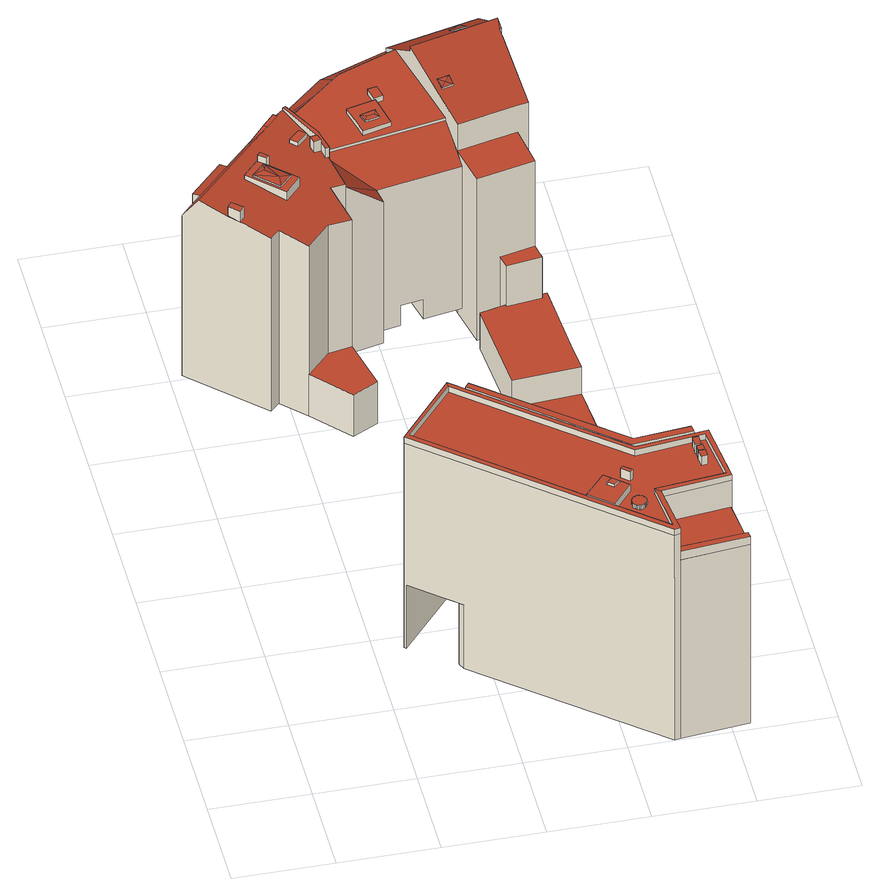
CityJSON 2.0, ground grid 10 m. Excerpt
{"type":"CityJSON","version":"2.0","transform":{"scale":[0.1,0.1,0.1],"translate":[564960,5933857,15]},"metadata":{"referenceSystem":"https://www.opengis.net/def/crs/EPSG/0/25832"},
"CityObjects":{
"building1":{"type":"Building","attributes":{"Grundfläche 2D":"192.305250","Grundhöhe NN":"18.100"},"children":["building1-1","building1-2","building1-3","building1-4","building1-5","building1-6"],"geometry":[{"type":"MultiSurface","lod":"3","boundaries":[[[0,1,2,3,4,5],[6,7,8,9]],[[10,11,12]],[[12,13,14,15,16,17,18,19,20,10]],[[21,22,20]],[[22,10,20]],[[23,12,11,19,18,24,25,26,27,28,29,30,31,32,33,34,35,36,37,38,39,40],[41,42,43,44,45,46]],[[21,19,11,22]],[[14,47,48,15]],[[20,19,21]],[[22,11,10]],[[49,50,51,52,53]],[[43,42,5,4]],[[0,5,42,41]],[[41,46,1,0]],[[45,44,3,2]],[[44,43,4,3]],[[49,53,54,55]],[[50,49,55,56]],[[51,50,56,57]],[[58,59,28,27,26,25,24,18,17,16,60,61]],[[62,29,28,59]],[[29,62,54,53,30]],[[30,53,52,31]],[[31,52,51,32]],[[32,51,57,63,33]],[[34,33,63,64]],[[35,34,64,65]],[[36,35,65,66]],[[67,38,37,36,66,68]],[[40,39,38,67,69]],[[23,40,69,70]],[[12,23,70,71]],[[13,12,71,72]],[[14,13,72,73]],[[47,14,73,74]],[[48,47,74,75]],[[15,48,75,76]],[[16,15,76,60]],[[70,69,67,68,66,65,64,63,57,56,55,54,62,59,58,61,60,76,75,74,73,72,71]]],"semantics":{"surfaces":[{"type":"RoofSurface"},{"type":"WallSurface"},{"type":"GroundSurface"}],"values":[0,0,0,0,0,0,0,0,0,0,0,1,1,1,1,1,1,1,1,1,1,1,1,1,1,1,1,1,1,1,1,1,1,1,1,1,1,1,2]}}]},
"building1-1":{"type":"BuildingInstallation","parents":["building1"],"geometry":[{"type":"MultiSurface","lod":"3","boundaries":[[[77,78,79,80]],[[81,82,80,79]],[[83,77,80,82,84]],[[78,77,83,85]],[[86,81,79,78,85]]],"semantics":{"surfaces":[{"type":"RoofSurface"},{"type":"WallSurface"}],"values":[0,1,1,1,1]}}]},
"building1-2":{"type":"BuildingInstallation","parents":["building1"],"geometry":[{"type":"MultiSurface","lod":"3","boundaries":[[[87,88,89]],[[89,88,90]],[[91,92,87]],[[87,92,88]],[[93,92,91]],[[90,92,93]],[[88,92,90]],[[87,89,6,9]],[[91,87,9,8]],[[93,91,8,7]],[[89,90,93,7,6]]],"semantics":{"surfaces":[{"type":"RoofSurface"},{"type":"WallSurface"}],"values":[0,0,0,0,0,0,0,1,1,1,1]}}]},
"building1-3":{"type":"BuildingInstallation","parents":["building1"],"geometry":[{"type":"MultiSurface","lod":"3","boundaries":[[[94,95,96,97]],[[97,96,24,25]],[[25,98,94,97]],[[95,94,98,99]],[[99,24,96,95]]],"semantics":{"surfaces":[{"type":"RoofSurface"},{"type":"WallSurface"}],"values":[0,1,1,1,1]}}]},
"building1-4":{"type":"BuildingInstallation","parents":["building1"],"geometry":[{"type":"MultiSurface","lod":"3","boundaries":[[[100,101,102,103]],[[103,102,104,105]],[[105,106,100,103]],[[101,100,106,107]],[[107,104,102,101]]],"semantics":{"surfaces":[{"type":"RoofSurface"},{"type":"WallSurface"}],"values":[0,1,1,1,1]}}]},
"building1-5":{"type":"BuildingInstallation","parents":["building1"],"geometry":[{"type":"MultiSurface","lod":"3","boundaries":[[[108,109,110,111,112,113,82,81,114,115,116]],[[117,118,119,113,112,111]],[[84,82,113,119]],[[114,81,86,120]],[[120,35,36,116,115,114]],[[37,38,109,108,116,36]],[[38,39,40,110,109]],[[40,117,111,110]]],"semantics":{"surfaces":[{"type":"RoofSurface"},{"type":"WallSurface"}],"values":[0,1,1,1,1,1,1,1]}}]},
"building1-6":{"type":"BuildingInstallation","parents":["building1"],"geometry":[{"type":"MultiSurface","lod":"3","boundaries":[[[121,122,123,124]],[[125,122,121,1,46]],[[125,126,123,122]],[[45,2,124,123,126]],[[2,1,121,124]]],"semantics":{"surfaces":[{"type":"RoofSurface"},{"type":"WallSurface"}],"values":[0,1,1,1,1]}}]},
"building2":{"type":"Building","attributes":{"Grundfläche 2D":"350.700129","Grundhöhe NN":"15.305"},"children":["building2-1","building2-2","building2-3","building2-4","building2-5","building2-6","building2-7","building2-8"],"geometry":[{"type":"MultiSurface","lod":"3","boundaries":[[[127,128,129,130,131,132,133,134,135,136,137]],[[138,139,140,131,130,141,142,143,144,136,135,145]],[[146,147,148,149,150,151,152]],[[153,154,155,156,157,158,159,160,161]],[[162,163,164,165,166,167]],[[168,169,170,171,172,173]],[[161,132,131,153]],[[161,160,133,132]],[[134,133,160,159]],[[159,158,135,134]],[[174,175,176,127,137,136]],[[176,177,128,127]],[[177,178,129,128]],[[178,179,130,129]],[[179,180,141,130]],[[180,181,142,141]],[[181,182,143,142]],[[182,183,174,136,144,143]],[[158,157,145,135]],[[157,156,138,145]],[[139,155,154,140]],[[131,140,154,153]],[[184,185,149,148]],[[185,186,150,149]],[[186,169,151,150]],[[152,151,169,168]],[[168,173,146,152]],[[173,187,184,148,147,146]],[[179,170,188,189,180]],[[189,190,191,192,193,194,181,180]],[[182,181,194,195,162,196]],[[182,196,162,167,166,174,183]],[[197,176,175,174,166,165,198]],[[177,176,197,199]],[[179,178,171,170]],[[171,178,177,199,200,172]],[[163,162,195,201]],[[165,164,163,201,198]],[[185,184,202,203]],[[204,205,206,207,208,186,185,203]],[[170,169,186,208,188]],[[184,187,173,172,200,209,210,202]],[[191,190,211,212]],[[213,193,192,214]],[[214,215,216,213]],[[215,217,218,216]],[[218,217,219,220]],[[207,206,212,211]],[[220,219,205,204]],[[208,207,211,190,189,188]],[[200,199,197,198,201,195,194,193,213,216,218,220,204,203,202,210,209]],[[191,212,206,205,219,217,215,214,192]]],"semantics":{"surfaces":[{"type":"RoofSurface"},{"type":"WallSurface"},{"type":"GroundSurface"},{"type":"OuterCeilingSurface"}],"values":[0,0,0,0,0,0,1,1,1,1,1,1,1,1,1,1,1,1,1,1,1,1,1,1,1,1,1,1,1,1,1,1,1,1,1,1,1,1,1,1,1,1,1,1,1,1,1,1,1,2,2,3]}}]},
"building2-1":{"type":"BuildingInstallation","parents":["building2"],"geometry":[{"type":"MultiSurface","lod":"3","boundaries":[[[221,222,223,224],[225,226,227,228]],[[139,138,222,221]],[[229,223,222,138,156]],[[229,230,224,223]],[[155,139,221,224,230]]],"semantics":{"surfaces":[{"type":"RoofSurface"},{"type":"WallSurface"}],"values":[0,1,1,1,1]}}]},
"building2-2":{"type":"BuildingInstallation","parents":["building2"],"geometry":[{"type":"MultiSurface","lod":"3","boundaries":[[[231,232,233,234]],[[235,236,234,233]],[[236,237,231,234]],[[232,231,237,238]],[[233,232,238,235]]],"semantics":{"surfaces":[{"type":"RoofSurface"},{"type":"WallSurface"}],"values":[0,1,1,1,1]}}]},
"building2-3":{"type":"BuildingInstallation","parents":["building2"],"geometry":[{"type":"MultiSurface","lod":"3","boundaries":[[[239,240,241,242]],[[242,241,243,244]],[[239,242,244,245]],[[240,239,245,246]],[[241,240,246,243]]],"semantics":{"surfaces":[{"type":"RoofSurface"},{"type":"WallSurface"}],"values":[0,1,1,1,1]}}]},
"building2-4":{"type":"BuildingInstallation","parents":["building2"],"geometry":[{"type":"MultiSurface","lod":"3","boundaries":[[[247,248,249,250]],[[250,249,251,252]],[[247,250,252,253]],[[248,247,253,254]],[[249,248,254,251]]],"semantics":{"surfaces":[{"type":"RoofSurface"},{"type":"WallSurface"}],"values":[0,1,1,1,1]}}]},
"building2-5":{"type":"BuildingInstallation","parents":["building2"],"geometry":[{"type":"MultiSurface","lod":"3","boundaries":[[[255,256,257,258,259,260,261,262,263,264,265,266,267,268,269,270,271,272,273,274,275,276,277,278,279,280,281,282,283,284,285,286,287,288,289]],[[290,291,261,260]],[[291,292,262,261]],[[292,293,263,262]],[[294,290,260,259]],[[293,295,264,263]],[[295,296,265,264]],[[296,297,266,265]],[[297,298,267,266]],[[298,299,268,267]],[[299,300,269,268]],[[300,301,270,269]],[[301,302,271,270]],[[272,271,302,303]],[[303,304,273,272]],[[304,305,274,273]],[[305,306,275,274]],[[306,307,276,275]],[[307,308,277,276]],[[308,309,278,277]],[[309,310,279,278]],[[310,311,280,279]],[[311,312,281,280]],[[312,313,282,281]],[[313,314,283,282]],[[314,315,284,283]],[[315,316,285,284]],[[316,317,286,285]],[[317,318,287,286]],[[318,319,288,287]],[[319,320,289,288]],[[255,289,320,321]],[[321,322,256,255]],[[322,323,257,256]],[[323,324,258,257]],[[324,294,259,258]]],"semantics":{"surfaces":[{"type":"RoofSurface"},{"type":"WallSurface"}],"values":[0,1,1,1,1,1,1,1,1,1,1,1,1,1,1,1,1,1,1,1,1,1,1,1,1,1,1,1,1,1,1,1,1,1,1,1]}}]},
"building2-6":{"type":"BuildingInstallation","parents":["building2"],"geometry":[{"type":"MultiSurface","lod":"3","boundaries":[[[325,326,327,328]],[[328,327,226,225]],[[325,328,225,228]],[[326,325,228,227]],[[327,326,227,226]]],"semantics":{"surfaces":[{"type":"RoofSurface"},{"type":"WallSurface"}],"values":[0,1,1,1,1]}}]},
"building2-7":{"type":"BuildingInstallation","parents":["building2"],"geometry":[{"type":"MultiSurface","lod":"3","boundaries":[[[329,330,331,196]],[[164,167,331,330]],[[167,162,196,331]],[[162,163,329,196]],[[164,330,329,163]]],"semantics":{"surfaces":[{"type":"RoofSurface"},{"type":"WallSurface"}],"values":[0,1,1,1,1]}}]},
"building2-8":{"type":"BuildingInstallation","parents":["building2"],"geometry":[{"type":"MultiSurface","lod":"3","boundaries":[[[332,333,334,335]],[[336,337,335,334]],[[332,335,337,338]],[[333,332,338,339]],[[339,336,334,333]]],"semantics":{"surfaces":[{"type":"RoofSurface"},{"type":"WallSurface"}],"values":[0,1,1,1,1]}}]},
"building3":{"type":"Building","attributes":{"Grundfläche 2D":"167.585854","Grundhöhe NN":"18.178"},"children":["building3-1","building3-2"],"geometry":[{"type":"MultiSurface","lod":"3","boundaries":[[[340,341,342,343,344,345],[346,347,348,349,350,351,352]],[[353,354,355,356]],[[356,355,357]],[[358,359,354]],[[354,359,355]],[[360,361,362,363,357,355]],[[364,365,366,367,368,369,370,371,372],[373,374,375,376,377,378,379,380,381]],[[382,383,384,385]],[[386,383,382]],[[387,384,383]],[[385,384,388,389,390]],[[355,365,364,360]],[[359,366,365,355]],[[371,370,385,390]],[[379,378,342,341]],[[378,377,376,375,374,345,344,343,342]],[[374,373,340,345]],[[340,373,381,380,379,341]],[[358,354,353,356,391,392]],[[359,358,392,393]],[[366,359,393,394,367]],[[369,368,367,394,395]],[[396,382,385,370,369,395,397]],[[383,386,398,399]],[[386,382,396,398]],[[387,383,399,400]],[[384,387,400,401]],[[402,403,404,405,406,388,384,401]],[[388,406,407,408,409,410,411,363,362,361,360,364,372,371,390,389]],[[356,357,412,391]],[[413,414,415,416,412,357,363,411]],[[403,402,416,415]],[[414,413,405,404]],[[396,397,395,394,393,392,391,412,416,402,401,400,399,398]],[[409,408,407,406,405,413,411,410]],[[404,403,415,414]]],"semantics":{"surfaces":[{"type":"RoofSurface"},{"type":"WallSurface"},{"type":"GroundSurface"},{"type":"OuterCeilingSurface"}],"values":[0,0,0,0,0,0,0,0,0,0,0,1,1,1,1,1,1,1,1,1,1,1,1,1,1,1,1,1,1,1,1,1,1,2,2,3]}}]},
"building3-1":{"type":"BuildingInstallation","parents":["building3"],"geometry":[{"type":"MultiSurface","lod":"3","boundaries":[[[417,418,419,420]],[[420,419,421,422]],[[417,420,422,423]],[[418,417,423,424]],[[419,418,424,421]]],"semantics":{"surfaces":[{"type":"RoofSurface"},{"type":"WallSurface"}],"values":[0,1,1,1,1]}}]},
"building3-2":{"type":"BuildingInstallation","parents":["building3"],"geometry":[{"type":"MultiSurface","lod":"3","boundaries":[[[425,426,427,428]],[[429,428,427,430]],[[426,431,432,430,427]],[[433,429,430,432]],[[351,426,425,428,346,352]],[[431,426,351,350]],[[349,432,431,350]],[[433,432,349,348]],[[429,433,348,347]],[[428,429,347,346]]],"semantics":{"surfaces":[{"type":"RoofSurface"},{"type":"WallSurface"}],"values":[0,0,0,0,1,1,1,1,1,1]}}]},
"building4":{"type":"Building","attributes":{"Grundfläche 2D":"273.793330","Grundhöhe NN":"16.879"},"children":["building4-1","building4-2"],"geometry":[{"type":"Solid","lod":"3","boundaries":[[[[434,435,436,364,437]],[[438,439,440,441,442,443,444,445]],[[446,440,439]],[[447,448,449,450,451,452,453,454,455,456,457]],[[458,459,460,461]],[[462,463,464,465]],[[466,467,468,469,470,471]],[[460,448,447,461]],[[441,440,434,437]],[[452,451,472,473]],[[457,456,474,475]],[[461,447,457,475,476]],[[458,461,476,477]],[[459,458,477,478]],[[451,450,449,448,460,459,478,479,480,481,472]],[[436,435,482,483]],[[484,463,443,442,441,437,364,436,483,485]],[[486,445,444,443,463,462,487]],[[439,438,445,486,488]],[[446,439,488,489]],[[435,434,490,482]],[[434,440,446,489,490]],[[464,463,484,491]],[[467,465,464,491,492,468]],[[465,467,493,487,462]],[[455,469,468,492,474,456]],[[469,455,454,470]],[[473,493,467,466,471,470,454,453,452]],[[492,491,484,485,483,482,490,489,488,486,487,493,473,472,481,480,479,478,477,476,475,474]]]],"semantics":{"surfaces":[{"type":"RoofSurface"},{"type":"WallSurface"},{"type":"GroundSurface"}],"values":[[0,0,0,0,0,0,0,1,1,1,1,1,1,1,1,1,1,1,1,1,1,1,1,1,1,1,1,1,2]]}}]},
"building4-1":{"type":"BuildingInstallation","parents":["building4"],"geometry":[{"type":"MultiSurface","lod":"3","boundaries":[[[494,495,496,497]],[[497,496,498]],[[499,500,496,495]],[[501,498,496,500]],[[497,502,503,495,494]],[[503,504,505,500,499,495]],[[506,507,498,501,500,505]],[[507,502,497,498]]],"semantics":{"surfaces":[{"type":"RoofSurface"},{"type":"WallSurface"}],"values":[0,0,0,0,1,1,1,1]}}]},
"building4-2":{"type":"BuildingInstallation","parents":["building4"],"geometry":[{"type":"MultiSurface","lod":"3","boundaries":[[[508,509,510,511]],[[511,510,512,513]],[[508,511,513,514]],[[509,508,514,515]],[[510,509,515,512]]],"semantics":{"surfaces":[{"type":"RoofSurface"},{"type":"WallSurface"}],"values":[0,1,1,1,1]}}]}
},
"vertices":[
[116,570,256],[90,595,256],[83,601,256],[83,602,256],[67,585,256],[100,553,256],[87,594,256],[109,573,256],[96,560,256],[74,581,256],[112,680,233],[115,662,254],[122,669,254],[114,685,230],[61,632,228],[27,596,229],[5,574,227],[7,572,231],[18,561,254],[103,649,254],[86,653,233],[100,652,254],[112,665,254],[125,671,253],[41,539,249],[50,530,248],[54,527,247],[74,507,243],[75,507,243],[84,516,243],[107,492,239],[131,517,239],[155,522,237],[144,565,242],[159,568,241],[151,605,245],[152,605,245],[148,621,247],[147,628,247],[143,635,248],[125,670,253],[116,570,245],[100,553,245],[67,585,251],[83,602,251],[83,601,251],[90,595,250],[55,637,227],[21,601,228],[141,455,82],[167,468,82],[155,522,82],[131,517,82],[107,492,82],[107,492,31],[141,455,31],[167,468,31],[155,522,31],[74,507,31],[75,507,31],[5,574,31],[7,572,31],[84,516,31],[144,565,31],[159,568,31],[151,605,31],[152,605,31],[147,628,31],[148,621,31],[125,670,31],[125,671,31],[122,669,31],[114,685,31],[61,632,31],[55,637,31],[21,601,31],[27,596,31],
[137,620,260],[139,612,260],[146,614,260],[144,621,260],[146,614,257],[144,621,257],[137,620,248],[144,621,247],[139,612,247],[146,614,246],
[74,581,258],[85,583,260],[87,594,258],[88,593,258],[96,560,258],[97,571,260],[109,573,258],
[55,535,261],[45,544,261],[41,539,261],[50,530,261],[55,535,248],[45,544,249],
[126,621,254],[137,632,254],[130,638,254],[119,627,254],[130,638,250],[119,627,250],[126,621,249],[137,632,249],
[148,621,257],[147,628,257],[125,670,257],[122,669,257],[123,668,257],[143,626,257],[148,604,257],[151,605,257],[152,605,257],[122,669,253],[123,668,253],[143,626,248],[148,604,245],
[90,595,264],[93,597,264],[86,604,264],[83,601,264],[93,597,250],[86,604,251],
[413,65,261],[406,132,261],[334,124,261],[184,251,261],[184,245,261],[333,119,261],[402,127,261],[409,69,261],[339,62,261],[344,57,261],[412,65,261],[298,47,261],[275,66,261],[134,186,261],[128,184,261],[344,1,261],[350,2,261],[349,9,261],[344,8,261],[401,172,227],[401,175,227],[400,179,227],[344,174,227],[212,284,227],[208,279,227],[341,166,227],[184,245,254],[134,186,254],[275,66,254],[298,47,254],[344,8,254],[339,62,254],[409,69,254],[402,127,254],[333,119,254],[350,2,222],[418,9,222],[417,15,222],[412,65,222],[344,57,222],[349,9,222],[341,166,221],[208,279,221],[184,251,221],[334,124,221],[405,132,221],[401,172,221],[344,57,254],[412,65,254],[413,65,254],[406,132,254],[334,124,254],[184,251,254],[128,184,254],[344,1,254],[350,2,254],[349,9,254],[400,179,221],[344,174,221],[212,284,221],[401,175,221],[184,251,3],[128,184,3],[130,182,3],[130,182,81],[176,143,81],[176,143,3],[344,1,3],[350,2,3],[350,2,232],[413,65,3],[412,65,3],[406,132,3],[405,132,3],[418,9,3],[400,179,3],[344,174,3],[247,256,3],[247,256,81],[215,282,81],[215,282,3],[212,284,3],[401,172,3],[401,175,3],[187,249,3],[187,249,81],[173,150,3],[173,150,81],[174,154,81],[174,154,3],[175,157,81],[175,157,3],[221,220,81],[221,220,3],
[275,66,262],[298,47,262],[318,71,262],[296,90,262],[297,76,262],[302,81,262],[308,76,262],[303,71,262],[318,71,254],[296,90,254],
[388,110,265],[394,110,265],[394,121,265],[388,120,265],[394,121,254],[388,120,254],[388,110,254],[394,110,254],
[321,85,265],[324,88,265],[316,95,265],[313,92,265],[316,95,254],[313,92,254],[321,85,254],[324,88,254],
[390,92,265],[396,93,265],[396,101,265],[389,101,265],[396,101,254],[389,101,254],[390,92,254],[396,93,254],
[328,54,259],[327,55,259],[327,56,259],[326,57,259],[324,57,259],[323,58,259],[322,58,259],[321,58,259],[319,57,259],[318,57,259],[317,56,259],[316,55,259],[316,54,259],[315,53,259],[315,52,259],[315,50,259],[315,49,259],[315,48,259],[316,47,259],[317,46,259],[318,45,259],[319,44,259],[320,44,259],[321,44,259],[322,43,259],[324,44,259],[325,44,259],[326,45,259],[327,46,259],[328,47,259],[328,48,259],[329,49,259],[329,50,259],[329,51,259],[329,53,259],[323,58,254],[322,58,254],[321,58,254],[319,57,254],[324,57,254],[318,57,254],[317,56,254],[316,55,254],[316,54,254],[315,53,254],[315,52,254],[315,50,254],[315,49,254],[315,48,254],[316,47,254],[317,46,254],[318,45,254],[319,44,254],[320,44,254],[321,44,254],[322,43,254],[324,44,254],[325,44,254],[326,45,254],[327,46,254],[328,47,254],[328,48,254],[329,49,254],[329,50,254],[329,51,254],[329,53,254],[328,54,254],[327,55,254],[327,56,254],[326,57,254],
[303,71,265],[308,76,265],[302,81,265],[297,76,265],
[418,9,232],[417,15,232],[349,9,232],
[389,108,265],[389,102,265],[396,102,265],[395,109,265],[396,102,254],[395,109,254],[389,108,254],[389,102,254],
[219,643,243],[212,677,243],[183,670,243],[189,646,243],[189,645,243],[191,636,243],[193,657,243],[208,661,243],[209,656,243],[210,651,243],[199,648,243],[196,648,243],[195,651,243],[114,685,219],[114,684,219],[188,726,231],[112,689,216],[175,746,216],[122,669,229],[125,671,231],[247,749,231],[243,767,220],[243,770,217],[242,772,216],[247,749,237],[188,726,237],[125,671,237],[125,670,237],[143,635,238],[147,628,238],[148,621,238],[271,643,238],[264,674,238],[219,643,238],[191,636,238],[189,645,238],[189,646,238],[188,649,238],[183,670,238],[212,677,238],[216,658,238],[217,655,238],[152,605,236],[159,568,238],[194,593,206],[148,621,235],[151,605,236],[197,577,205],[279,609,206],[277,619,215],[271,643,235],[112,689,32],[122,669,32],[125,671,32],[125,670,32],[147,628,32],[152,605,32],[148,621,32],[151,605,32],[159,568,32],[197,577,32],[194,593,32],[218,598,32],[218,598,56],[241,602,56],[241,602,32],[279,609,32],[277,619,32],[271,643,32],[247,749,32],[243,770,32],[242,772,32],[175,746,32],[205,758,32],[205,758,56],[183,750,56],[183,750,32],
[217,694,244],[208,692,244],[211,678,244],[220,680,244],[211,678,238],[220,680,238],[217,694,237],[208,692,237],
[195,651,245],[196,648,245],[198,654,245],[193,657,245],[208,661,245],[206,655,245],[199,648,245],[210,651,245],[209,656,245],
[342,739,260],[336,792,222],[243,770,222],[254,718,260],[342,714,262],[341,725,264],[342,739,266],[254,718,266],[267,662,256],[277,619,249],[337,633,249],[348,635,249],[343,726,264],[294,464,63],[361,468,63],[358,500,63],[353,577,63],[353,578,63],[346,577,63],[346,576,63],[347,572,63],[312,567,63],[311,570,63],[286,564,63],[302,402,30],[366,408,30],[361,468,30],[294,464,30],[337,633,217],[277,619,217],[286,576,217],[344,589,217],[346,577,113],[344,589,113],[309,581,113],[312,567,113],[347,572,113],[346,576,113],[353,578,19],[346,577,19],[311,570,19],[286,564,19],[294,464,19],[302,402,19],[366,408,19],[361,468,19],[358,500,19],[353,577,19],[336,792,19],[243,770,19],[277,619,19],[254,718,19],[348,635,19],[337,633,19],[341,725,19],[343,726,19],[342,739,19],[286,576,19],[309,581,19],[344,589,19],
[283,671,258],[282,678,259],[277,670,259],[284,666,258],[272,663,258],[275,676,259],[270,675,259],[272,665,258],[284,666,256],[282,678,258],[275,676,258],[270,675,258],[272,665,256],[272,663,256],
[303,770,233],[305,759,241],[318,762,241],[315,774,233],[318,762,240],[315,774,232],[303,770,232],[305,759,240]
]}
